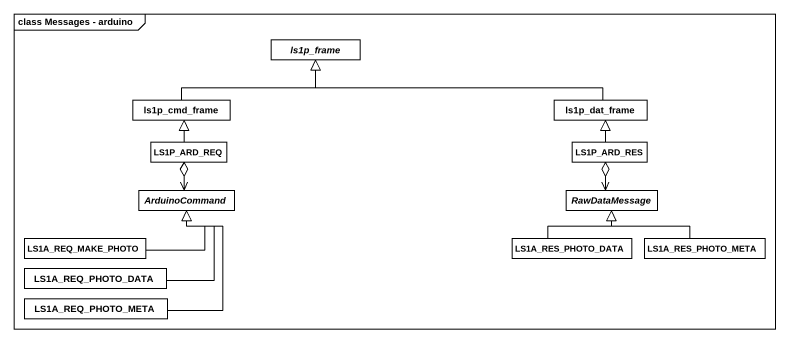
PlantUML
@startuml
mainframe class Messages - arduino
hide circle
hide empty members
abstract class ls1p_frame #FFFFFF
class ls1p_cmd_frame #FFFFFF
class ls1p_dat_frame #FFFFFF
class LS1P_ARD_REQ
class LS1P_ARD_RES
abstract class ArduinoCommand #FFFFFF
abstract class RawDataMessage #FFFFFF
class LS1A_REQ_MAKE_PHOTO
class LS1A_RES_PHOTO_DATA
class LS1A_RES_PHOTO_META
class LS1A_REQ_PHOTO_DATA
class LS1A_REQ_PHOTO_META
ls1p_cmd_frame -right-|> ls1p_frame
ls1p_dat_frame -left-|> ls1p_frame
LS1P_ARD_REQ -up-|> ls1p_cmd_frame
LS1P_ARD_REQ o--> ArduinoCommand
LS1P_ARD_RES -up-|> ls1p_dat_frame
LS1P_ARD_RES o--> RawDataMessage
LS1A_REQ_MAKE_PHOTO -right-|> ArduinoCommand
LS1A_RES_PHOTO_DATA -up-|> RawDataMessage
LS1A_RES_PHOTO_META -left-|> RawDataMessage
LS1A_REQ_PHOTO_DATA -up-|> ArduinoCommand
LS1A_REQ_PHOTO_META -up-|> ArduinoCommand
@enduml
